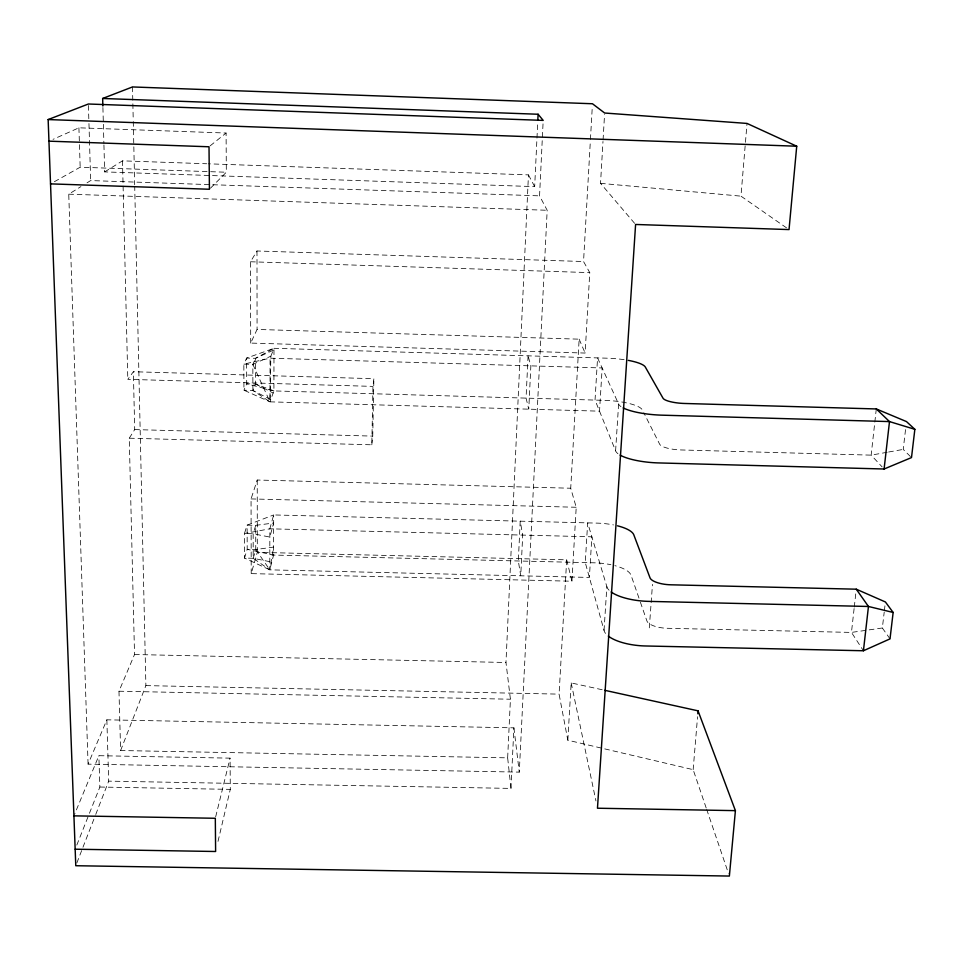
<?xml version="1.0" encoding="UTF-8"?>
<svg xmlns="http://www.w3.org/2000/svg" width="963" height="963" viewBox="0 0 963 963"><rect width="100%" height="100%" fill="white"/><g stroke="black" fill="none" stroke-linecap="round" stroke-linejoin="round"><path stroke-width="0.72" stroke-dasharray="4.82 3.61" d="M269.809 561.682L253.209 558.287L244.518 558.071L247.19 549.319L247.118 525.124L255.725 525.341L273.648 523.017L269.833 537.065L253.161 533.767L244.433 533.55L247.118 525.124L273.673 514.94L273.588 555.061L269.796 569.843L244.518 558.071L244.433 533.55L269.845 528.807L591.86 536.812L589.38 577.439L269.796 569.843L269.845 528.807L273.673 514.94L596.073 523.09A33.994 10.966 3.8 0 1 613.503 524.919M273.215 350.231L255.484 358.332L246.624 358.067L246.697 383.78L243.94 390.208L252.896 390.46L270.001 401.848L270.856 356.166L252.848 364.387L243.844 364.122L246.624 358.067L273.986 348.293L273.913 390.918L270.001 401.848L243.94 390.208L243.844 364.122L270.061 358.188L602.152 367.962L599.528 411.165L270.001 401.848L270.061 358.188L273.986 348.293L606.233 358.164A35.053 7.86 3.3 0 1 624.217 359.693M95.746 814.421L108.699 781.137L510.98 788.408L507.657 757.845L120.616 750.526L118.979 691.217L134.531 654.515L129.259 438.201L371.802 444.798L372.958 386.392L373.885 378.7L133.363 371.73L127.814 379.338L372.958 386.392M371.802 444.798L372.741 436.107L373.885 378.7M507.657 757.845L510.426 699.222L505.972 662.484L528.458 174.881L208.189 163.806M103.932 144.932L104.678 171.896L534.67 186.629L537.751 121.639M510.98 788.408L513.905 727.835L106.857 719.818L88.078 764.14L519.274 772.121L547.177 210.271L539.557 195.85L543.048 123.36M706.192 807.957L693.155 769.654L567.821 740.21L559.082 694.13L566.677 559.816L257.314 552.317L251.211 573.623L571.938 581.219L576.211 507.26L570.722 488.229L579.148 339.169L257.073 329.442L250.705 343.081L585.119 353.06L589.765 272.613L583.542 261.527L590.355 140.959M590.439 139.479L592.293 106.724M567.821 740.21L571.179 682.923L603.271 689.977M634.617 223.332L600.527 183.343L602.982 141.453M603.067 139.948L604.559 114.513M604.042 630.416L606.859 586.636L587.659 522.873L585.275 562.597L604.042 630.416A36.991 13.927 4.7 0 0 606.233 634.22M615.598 450.828L618.619 404.003L597.566 357.911L595.038 400.09L615.598 450.828A38.243 10.4 4 0 0 617.933 453.693M649.303 627.876L652.481 584.36M693.155 769.654L697.561 716.713M786.566 227.87L740.956 196.151L747.023 123.433M854.109 608.568L851.461 632.414L863.426 650.759M854.277 607.075L855.938 592.161M876.294 408.95L871.154 455.138L882.108 466.874M890.017 638.878L882.349 627.996L884.215 612.083M884.383 610.638L885.057 604.848M910.468 456.57L903.222 449.408L905.617 428.896M253.209 558.287L255.749 549.524L255.725 525.341L253.161 533.767L253.209 558.287L269.796 569.843L273.6 547.08L255.749 549.524L247.19 549.319L273.588 555.061L593.629 562.801A33.741 11.676 3.9 0 1 610.915 564.703M218.011 841.373L230.289 789.371L230.085 758.146L98.864 755.69L74.5 814.481M215.664 816.841L230.085 758.146M251.211 573.623L251.054 498.918L257.229 480.019L570.722 488.229M76.847 862.956L95.205 815.805M120.616 750.526L145.882 685.608L134.712 186.22M76.811 845.069L88.885 814.674M89.439 813.29L99.863 787.036L98.864 755.69M270.796 399.609L252.896 390.46L255.52 384.032L255.484 358.332L273.986 348.293M252.896 390.46L252.848 364.387L255.484 358.332M250.705 343.081L250.524 261.767L256.989 250.982L583.542 261.527M129.259 438.201L134.712 429.582L133.363 371.73M210.476 188.194L226.329 172.233L226.088 133.026L78.918 127.814L53.037 139.346M210.151 145.846L226.088 133.026M88.078 764.14L68.746 194.177L80.928 186.617M87.019 182.85L90.666 180.575L539.557 195.85M104.678 171.896L122.482 160.845L206.684 163.758M54.397 181.694L80.17 167.213L226.329 172.233M887.188 452.273L871.154 455.138L681.395 449.962A18.815 5.008 4.2 0 1 659.631 444.148L643.79 412.754M888.644 452.008L903.222 449.408M882.349 627.996L851.461 632.414L667.78 628.297A18.201 6.717 5 0 1 646.859 620.822L639.468 599.54M99.863 787.036L230.289 789.371M118.979 691.217L510.426 699.222M134.531 654.515L505.972 662.484M145.882 685.608L559.082 694.13M251.054 498.918L576.211 507.26M273.913 390.918L255.52 384.032L246.697 383.78L273.913 390.918L603.632 400.331A34.788 8.679 3.4 0 1 642.465 410.142M134.712 429.582L372.741 436.107M250.524 261.767L589.765 272.613M68.746 194.177L547.177 210.271M600.527 183.343L740.956 196.151M255.52 384.032L273.143 393.048M255.749 549.524L269.796 569.843M528.458 174.881L534.67 186.629M252.848 364.387L270.001 401.848M579.148 339.169L585.119 353.06M638.987 598.131L631.102 575.429A33.741 11.676 3.9 0 0 614.863 565.642M706.673 809.377L728.401 873.224M566.677 559.816L571.938 581.219M571.179 682.923L595.941 800.939M513.905 727.835L519.274 772.121M78.918 127.814L80.17 167.213M88.415 105.509L88.909 122.024M88.957 123.529L90.666 180.575M106.857 719.818L108.699 781.137M102.909 107.471L103.896 143.427M122.482 160.845L127.814 379.338M132.485 86.947L133.231 120.038M133.267 121.543L134.676 184.715M256.989 250.982L257.073 329.442M257.229 480.019L257.314 552.317M620.979 406.615A38.568 9.437 3.8 0 1 618.619 404.003M609.085 590.211A37.304 13.097 4.5 0 1 606.859 586.636M520.213 521.164L518.323 560.984L520.742 575.814L522.704 535.091L520.213 521.164M528.073 355.841L526.063 398.116L528.771 409.155L530.854 365.868L528.073 355.841"/><path stroke-width="1.44" d="M537.811 120.158L538.1 114.248L102.656 98.479L102.86 105.978M697.814 713.776L698.055 710.838L604.728 690.302M698.055 710.838L735.407 810.641L729.376 876.053L75.776 865.725L48.15 119.568L88.379 104.004L543.192 120.399L538.1 114.248M102.656 98.479L132.485 86.947L592.462 103.751L604.656 113.02L747.023 123.433L796.726 146.22L789.034 229.579L635.592 224.463L597.469 808.222L735.407 810.641M608.279 636.074A36.991 13.927 4.7 0 0 646.173 645.992L863.426 650.759L868.457 606.473L856.263 589.187L671.091 584.806A18.357 6.308 4.8 0 1 649.977 577.728L633.883 535.043A33.994 10.966 3.8 0 0 617.476 525.81M620.088 455.102A38.243 10.4 4 0 0 659.438 462.95L884.094 469.005L889.499 421.589L876.294 408.95L684.946 403.485A18.971 4.538 4 0 1 662.965 398.116L645.415 367.216A35.053 7.86 3.3 0 0 628.321 360.379M856.263 589.187L885.394 601.959L893.146 612.456L890.017 638.878L863.426 650.759M876.294 408.95L906.472 421.577L914.85 429.317L911.504 457.581L884.094 469.005M73.922 815.854L215.315 818.273L215.616 851.497L75.162 849.21M50.533 183.873L209.416 189.254L209.019 146.773L48.944 141.164M48.15 119.568L796.726 146.22M893.146 612.456L868.457 606.473L649.399 601.394A37.304 13.097 4.5 0 1 611.156 591.968M914.85 429.317L889.499 421.589L662.905 415.197A38.568 9.437 3.8 0 1 623.157 407.915"/></g></svg>
